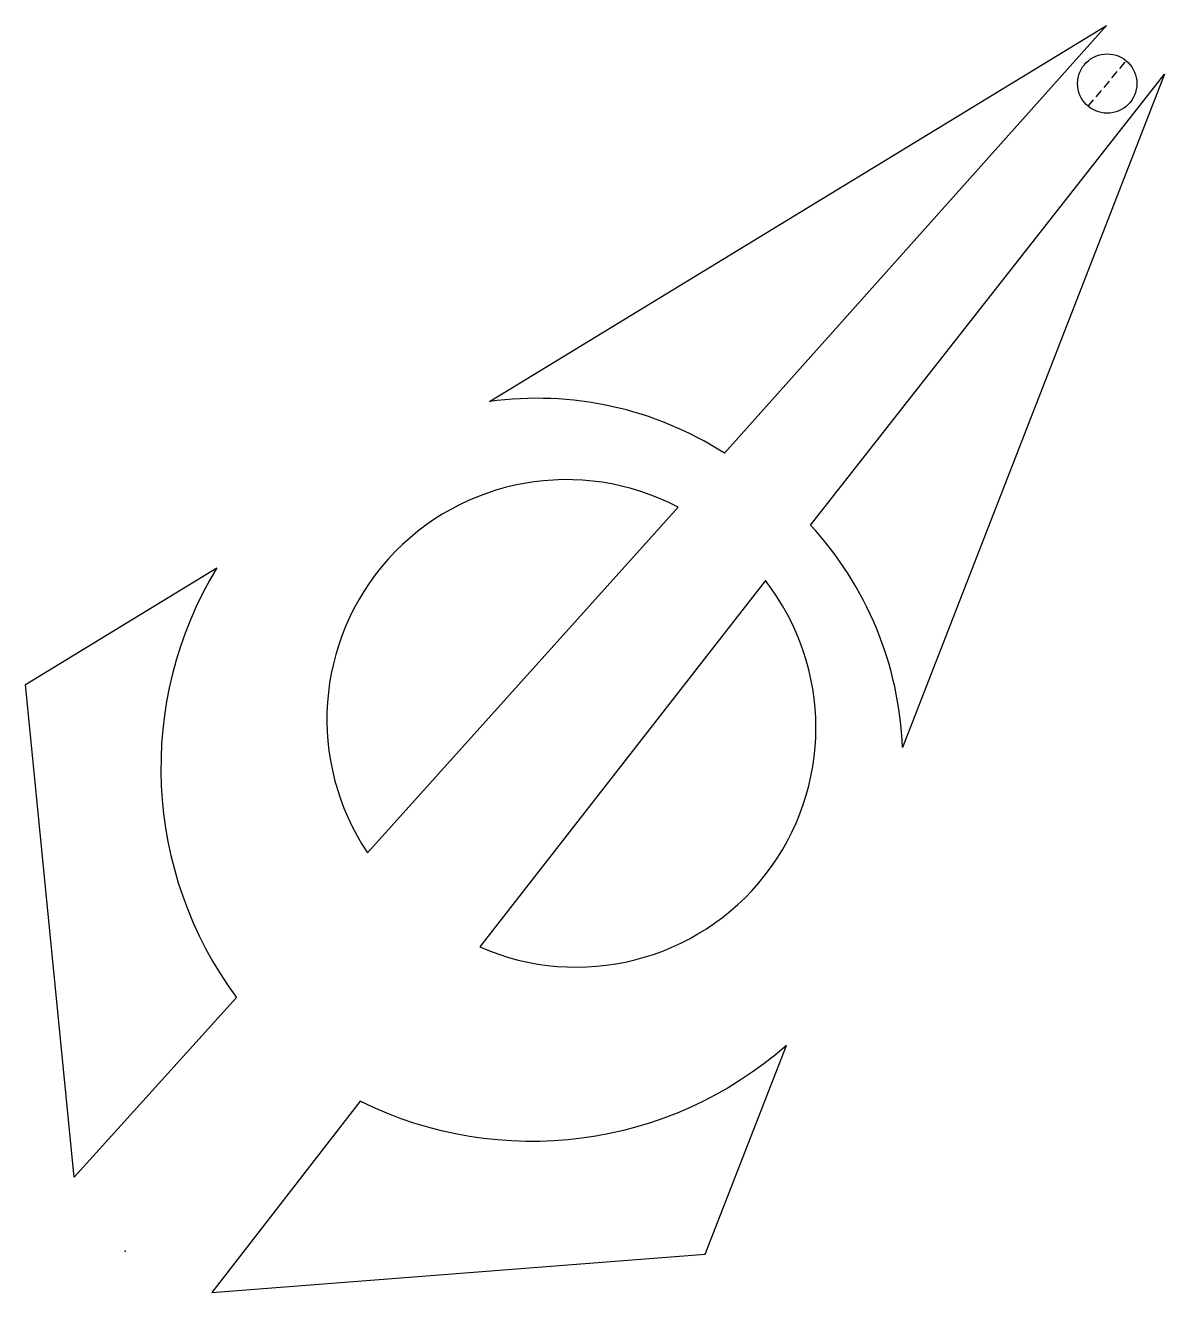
# Model space of a CAD drawing. Header units: millimetres. Extents: x 13.9 to 83.1, y 10.5 to 87.4.
import ezdxf

# ---------------------------------------------------------------- set-up
doc = ezdxf.new("R2010")
doc.units = ezdxf.units.MM
doc.linetypes.add('DASHED', pattern=[0.75, 0.5, -0.25])
doc.layers.get('0').update_dxf_attribs({"linetype": 'CONTINUOUS'})

msp = doc.modelspace()

# ---------------------------------------------------------------- linework, layer by layer
at = {"linetype": 'DASHED'}
msp.add_line((78.468, 82.501), (80.78, 85.26), dxfattribs=at)
for points in [[(56.388, 61.442, 0.178657), (42.115, 64.573), (79.575, 87.414)], [(67.195, 43.567, 0.178657), (61.609, 57.069), (83.111, 84.452)], [(53.564, 58.162, 0.77849), (34.709, 37.189)], [(16.898, 17.483), (13.936, 47.391), (25.555, 54.476, 0.304058), (26.757, 28.391)], [(41.534, 31.473, 0.77849), (58.874, 53.713)], [(25.257, 10.482), (55.221, 12.811), (60.158, 25.493, -0.304058), (34.266, 22.101)]]:
    msp.add_lwpolyline(points, format="xyb", close=True)
msp.add_circle((79.624, 83.88), 1.8)
msp.add_point((20, 13))

doc.saveas('drawing.dxf')
